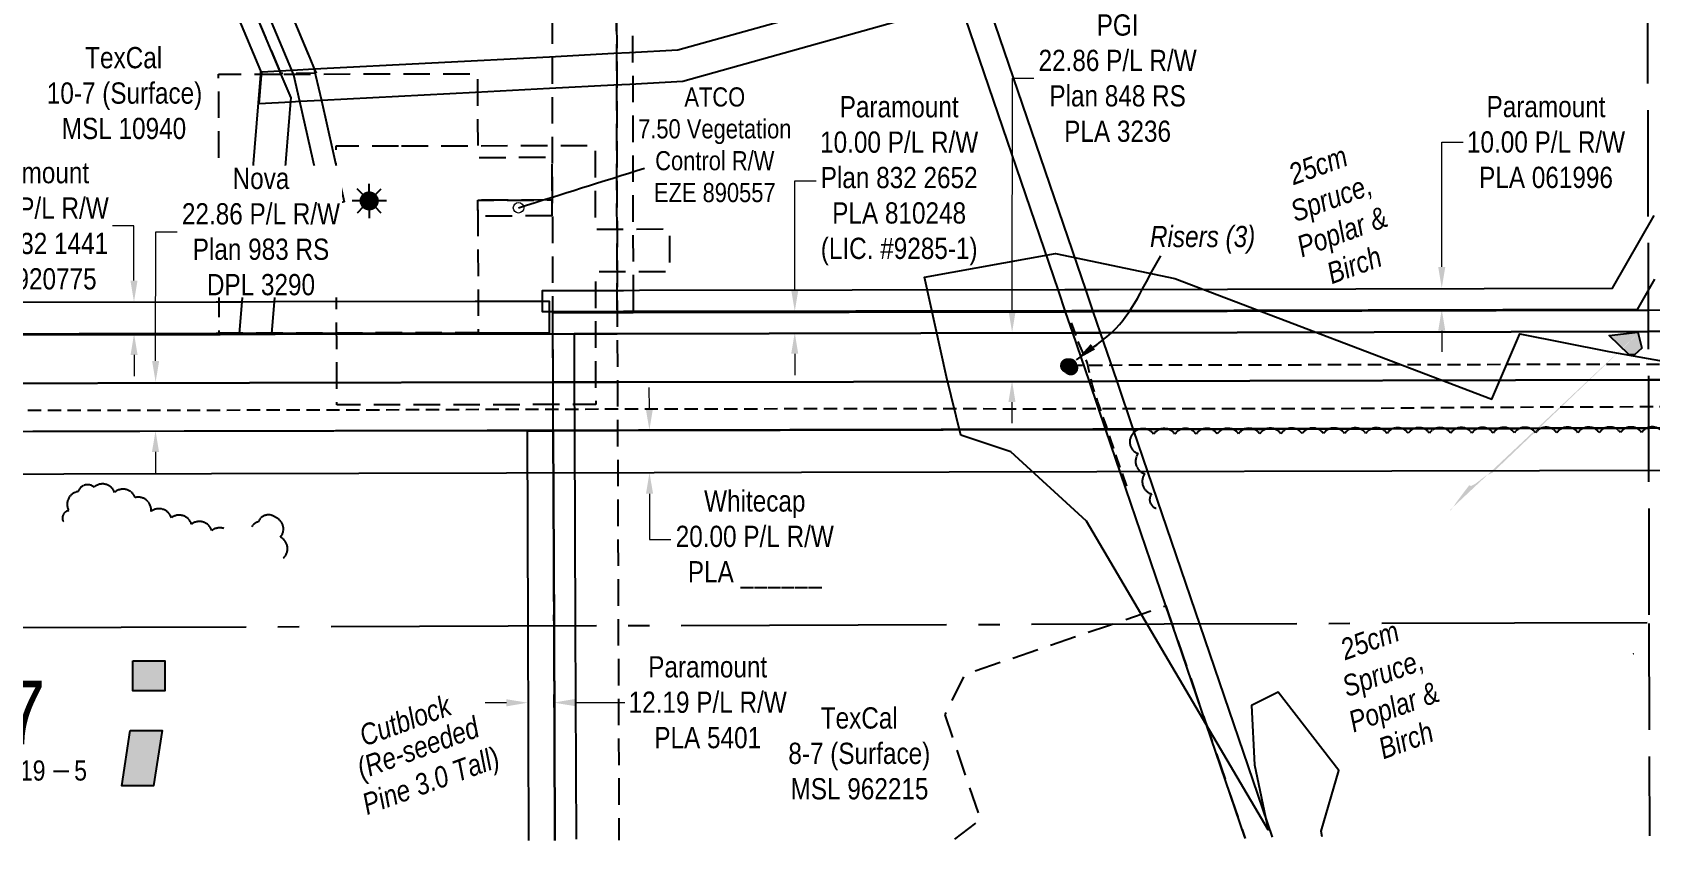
# Model space of a CAD drawing. Extents: x 507881 to 521259, y 6022177 to 6031356.
# Drawn here: x 510513 to 511276, y 6022219 to 6022600 of the extents above; entities that cross this region are included whole.
import ezdxf
from ezdxf.enums import TextEntityAlignment as Align

# ---------------------------------------------------------------- set-up
doc = ezdxf.new("R2010")
doc.units = 0
doc.header["$LTSCALE"] = 5
doc.header["$PDMODE"] = 3
doc.header["$PDSIZE"] = 30
for name, pattern in [('0', [1, 1, 0]), ('foc-ACCESSROAD', [3.75, 2.5, -1.25]), ('foc-FLOWLINE', [3.75, 2.5, -1.25]), ('foc-QUARTERLINE', [33, 25, -3, 2, -3]), ('foc-UNSURVEYED', [12.5, 10, -2.5]), ('UG_PIPE', [1.875, 1.25, -0.625])]:
    doc.linetypes.add(name, pattern=pattern)
doc.layers.get('Defpoints').update_dxf_attribs({"color": 9})
for name, color, linetype in [('10', 1, 'Continuous'), ('9', 3, 'Continuous'), ('AS-PIPE-UG', 44, 'UG_PIPE'), ('AS-SYMBOL', 7, 'Continuous'), ('AS-UNDERLAY-H', 141, 'Continuous'), ('C-RW', 13, 'Continuous'), ('F-EZE', 190, 'foc-FLOWLINE'), ('F-FLOWLINE', 190, 'foc-FLOWLINE'), ('F-RW', 190, 'Continuous'), ('F-WS', 190, 'foc-ACCESSROAD'), ('F-WS-S', 190, 'Continuous'), ('FieldVerifiedWetlands_202', 7, 'Continuous'), ('L-SECLBL', 7, 'Continuous'), ('L-SECQ', 8, 'foc-QUARTERLINE'), ('L-USEC', 7, 'foc-UNSURVEYED'), ('T-BUSH', 110, '0'), ('T-BUSH-T', 110, 'Continuous'), ('WETLAND', 143, 'Continuous')]:
    doc.layers.add(name, color=color, linetype=linetype)
for name, color, linetype, lineweight in [('AS-GENERAL', 48, 'Continuous', 18), ('C-RW-T', 13, 'Continuous', 9), ('F-EZE-T', 190, 'Continuous', 9), ('F-RW-T', 190, 'Continuous', 9), ('F-WS-T', 190, 'Continuous', 9), ('T-TEXT', 48, 'Continuous', 18)]:
    doc.layers.add(name, color=color, linetype=linetype, lineweight=lineweight)
doc.styles.add('80', font='ARIALN.TTF', dxfattribs={"height": 10})
doc.styles.add('80CG', font='ARIALN.TTF', dxfattribs={"height": 10})
doc.styles.add('80L', font='ARIALN.TTF', dxfattribs={"height": 10})
doc.styles.add('SIMPLEX', font='ARIALN.TTF')
doc.dimstyles.new('Compass 5 000', dxfattribs={"dimscale": 5, "dimtxt": 9, "dimasz": 2, "dimexe": 0.2, "dimexo": 0.0625, "dimgap": 0.5, "dimtad": 0, "dimtih": 1, "dimtoh": 1, "dimzin": 0, "dimdsep": 46, "dimtxsty": '80CG', "dimcen": 0.1, "dimse1": 1, "dimse2": 1, "dimclrd": 256, "dimclrt": 256, "dimaunit": 1, "dimadec": 4, "dimazin": 0, "dimtfac": 0.06, "dimtofl": 0, "dimtmove": 0, "dimatfit": 1, "dimfxl": 0.2, "dimtolj": 1, "dimtzin": 0, "dimlwd": -1, "dimarcsym": 0})

# ---------------------------------------------------------------- blocks, each defined once
blk = doc.blocks.new('L-SECLBL')
at = {"layer": '9', "color": 7}
for p, q in [((-5.08, -27.83), (-12.29, -27.83)), ((20.7, -27.83), (13.5, -27.83))]:
    blk.add_line(p, q, dxfattribs=at)
at = {"layer": '10', "color": 2, "style": 'SIMPLEX'}
blk.add_attdef('SEC', text='', height=30, dxfattribs=at).set_placement((0, 0), align=Align.MIDDLE)
at = {"layer": '10', "color": 5, "style": '80L'}
blk.add_attdef('TWP', text='', height=9.5, dxfattribs=at).set_placement((-14.43, -27.37), align=Align.MIDDLE_RIGHT)
blk.add_attdef('RGE', text='', height=9.5, dxfattribs=at).set_placement((3.62, -27.37), align=Align.MIDDLE_CENTER)
blk.add_attdef('MER', text='', height=9.5, dxfattribs=at).set_placement((23.17, -27.37), align=Align.MIDDLE_LEFT)
blk = doc.blocks.new('*D590')
at = {"layer": 'Defpoints', "color": 0, "transparency": 16777216}
for p in [(510746.69, 6022283.99), (510746.89, 6022230.06), (510759.08, 6022230.11)]:
    blk.add_point(p, dxfattribs=at)
at = {"layer": 'F-RW-T', "transparency": 16777216}
for p, q in [((510736.69, 6022283.95), (510726.69, 6022283.91)), ((510768.88, 6022284.07), (510792.4, 6022284.16))]:
    blk.add_line(p, q, dxfattribs=at)
for points in [[(510736.68, 6022285.62), (510736.69, 6022282.28), (510746.69, 6022283.99)], [(510768.88, 6022285.74), (510768.89, 6022282.41), (510758.88, 6022284.03)]]:
    blk.add_solid(points, dxfattribs=at)
at = {"layer": 'F-RW-T', "transparency": 16777216, "insert": (510831.49, 6022284.16), "char_height": 10, "attachment_point": 5, "style": '80CG'}
blk.add_mtext('\\A1;Paramount\\P12.19 P/L R/W\\PPLA 5401', dxfattribs=at)
blk = doc.blocks.new('*D603')
at = {"layer": 'Defpoints', "color": 0, "transparency": 16777216}
for p in [(510592.22, 6022670.79), (510584.84, 6022667.71), (510594.86, 6022643.68)]:
    blk.add_point(p, dxfattribs=at)
at = {"layer": 'F-RW-T', "transparency": 16777216}
for p, q in [((510611.47, 6022650.61), (510620.7, 6022654.46)), ((510585.63, 6022639.83), (510571.88, 6022634.1)), ((510571.88, 6022634.1), (510561.88, 6022634.1))]:
    blk.add_line(p, q, dxfattribs=at)
for points in [[(510610.83, 6022652.15), (510612.11, 6022649.07), (510602.24, 6022646.76)], [(510584.98, 6022641.37), (510586.27, 6022638.3), (510594.86, 6022643.68)]]:
    blk.add_solid(points, dxfattribs=at)
at = {"layer": 'F-RW-T', "transparency": 16777216, "insert": (510523.93, 6022634.1), "char_height": 10, "attachment_point": 5, "style": '80CG'}
blk.add_mtext('\\A1;TexCal\\P8.00 P/L R/W\\PPlan 912 3531\\PPLA 910422', dxfattribs=at)
blk = doc.blocks.new('*D609')
at = {"layer": 'Defpoints', "color": 0, "transparency": 16777216}
for p in [(510664.66, 6022434.76), (510571.37, 6022412.05), (510664.63, 6022411.91)]:
    blk.add_point(p, dxfattribs=at)
at = {"layer": 'F-RW-T', "transparency": 16777216}
for p, q in [((510571.41, 6022444.9), (510571.5, 6022505.75)), ((510571.5, 6022505.75), (510581.5, 6022505.75)), ((510571.35, 6022402.05), (510571.34, 6022392.05))]:
    blk.add_line(p, q, dxfattribs=at)
for points in [[(510569.75, 6022444.9), (510573.08, 6022444.89), (510571.4, 6022434.9)], [(510569.69, 6022402.05), (510573.02, 6022402.04), (510571.37, 6022412.05)]]:
    blk.add_solid(points, dxfattribs=at)
at = {"layer": 'F-RW-T', "transparency": 16777216, "insert": (510621.04, 6022505.75), "char_height": 10, "attachment_point": 5, "style": '80CG', "bg_fill": 3, "box_fill_scale": 1.1, "bg_fill_color": 256, "bg_fill_true_color": 13158600, "bg_fill_transparency": 0}
blk.add_mtext('\\A1;Nova \\P22.86 P/L R/W\\PPlan 983 RS\\PDPL 3290', dxfattribs=at)
blk = doc.blocks.new('*D610')
at = {"layer": 'Defpoints', "color": 0, "transparency": 16777216}
for p in [(510867.05, 6022458.54), (510867.02, 6022435.69), (510974.84, 6022435.53)]:
    blk.add_point(p, dxfattribs=at)
at = {"layer": 'F-RW-T', "transparency": 16777216}
for p, q in [((510974.89, 6022468.39), (510975.05, 6022577.97)), ((510975.05, 6022577.97), (510985.05, 6022577.97)), ((510974.83, 6022425.53), (510974.81, 6022415.53))]:
    blk.add_line(p, q, dxfattribs=at)
for points in [[(510973.22, 6022468.39), (510976.56, 6022468.39), (510974.88, 6022458.39)], [(510973.16, 6022425.53), (510976.5, 6022425.53), (510974.84, 6022435.53)]]:
    blk.add_solid(points, dxfattribs=at)
at = {"layer": 'F-RW-T', "transparency": 16777216, "insert": (511024.59, 6022577.97), "char_height": 10, "attachment_point": 5, "style": '80CG'}
blk.add_mtext('\\A1;PGI \\P22.86 P/L R/W\\PPlan 848 RS\\PPLA 3236', dxfattribs=at)
blk = doc.blocks.new('*D611')
at = {"layer": 'Defpoints', "color": 0, "transparency": 16777216}
for p in [(511151.78, 6022479.15), (511177.29, 6022479.13), (511151.78, 6022469.14)]:
    blk.add_point(p, dxfattribs=at)
at = {"layer": 'F-RW-T', "transparency": 16777216}
for p, q in [((511177.29, 6022489.13), (511177.32, 6022547.91)), ((511177.32, 6022547.91), (511187.32, 6022547.91)), ((511177.27, 6022459.13), (511177.27, 6022449.13))]:
    blk.add_line(p, q, dxfattribs=at)
for points in [[(511175.62, 6022489.13), (511178.96, 6022489.13), (511177.29, 6022479.13)], [(511175.61, 6022459.13), (511178.94, 6022459.13), (511177.28, 6022469.13)]]:
    blk.add_solid(points, dxfattribs=at)
at = {"layer": 'F-RW-T', "transparency": 16777216, "insert": (511226.41, 6022547.91), "char_height": 10, "attachment_point": 5, "style": '80CG'}
blk.add_mtext('\\A1;Paramount\\P10.00 P/L R/W\\PPLA 061996', dxfattribs=at)
blk = doc.blocks.new('*D627')
at = {"layer": 'Defpoints', "color": 0, "transparency": 16777216}
for p in [(510828.79, 6022468.31), (510872.51, 6022468.25), (510828.77, 6022458.31)]:
    blk.add_point(p, dxfattribs=at)
at = {"layer": 'F-RW-T', "transparency": 16777216}
for p, q in [((510872.52, 6022478.25), (510872.59, 6022529.73)), ((510872.59, 6022529.73), (510882.59, 6022529.73)), ((510872.48, 6022448.25), (510872.46, 6022438.25))]:
    blk.add_line(p, q, dxfattribs=at)
for points in [[(510870.85, 6022478.25), (510874.19, 6022478.25), (510872.51, 6022468.25)], [(510870.81, 6022448.25), (510874.14, 6022448.25), (510872.49, 6022458.25)]]:
    blk.add_solid(points, dxfattribs=at)
at = {"layer": 'F-RW-T', "transparency": 16777216, "insert": (510921.68, 6022529.73), "char_height": 10, "attachment_point": 5, "style": '80CG'}
blk.add_mtext('\\A1;Paramount \\P10.00 P/L R/W\\PPlan 832 2652\\PPLA 810248\\P(LIC. #9285-1)', dxfattribs=at)
blk = doc.blocks.new('*D629')
at = {"layer": 'Defpoints', "color": 0, "transparency": 16777216}
for p in [(510544.77, 6022472.66), (510561.22, 6022472.69), (510544.8, 6022457.67)]:
    blk.add_point(p, dxfattribs=at)
at = {"layer": 'F-RW-T', "transparency": 16777216}
for p, q in [((510561.16, 6022508.47), (510551.16, 6022508.47)), ((510561.21, 6022482.69), (510561.16, 6022508.47)), ((510561.27, 6022447.7), (510561.28, 6022437.7))]:
    blk.add_line(p, q, dxfattribs=at)
for points in [[(510562.87, 6022482.69), (510559.54, 6022482.68), (510561.22, 6022472.69)], [(510562.93, 6022447.7), (510559.6, 6022447.69), (510561.25, 6022457.7)]]:
    blk.add_solid(points, dxfattribs=at)
at = {"layer": 'F-RW-T', "transparency": 16777216, "insert": (510512.08, 6022508.47), "char_height": 10, "attachment_point": 5, "style": '80CG'}
blk.add_mtext('\\A1;Paramount\\P15.00 P/L R/W\\PPlan 932 1441\\PPLA 920775', dxfattribs=at)
blk = doc.blocks.new('riser')
h = blk.add_hatch(color=255)
h.dxf.hatch_style = 1
edge = h.paths.add_edge_path()
edge.add_arc((0, 0), 0.7, 0, 360)
blk.add_hatch(color=48).paths.add_polyline_path([(0.58, -0.15), (-0.58, -0.15, 0.774597)])
at = {"color": 48}
blk.add_line((-0.58, -0.15), (0.58, -0.15), dxfattribs=at)
blk.add_circle((0, 0), 0.6, dxfattribs=at)
blk = doc.blocks.new('GAS')
h = blk.add_hatch(color=255)
h.dxf.hatch_style = 1
edge = h.paths.add_edge_path()
edge.add_arc((0, 0), 0.9, 0, 360)
for p, q in [((0, 0.81), (0, 1.62)), ((-0.81, 0), (-1.62, 0)), ((-0.57, 0.57), (-1.14, 1.14)), ((0.57, 0.57), (1.14, 1.14)), ((1.62, 0), (0.81, 0)), ((-0.57, -0.57), (-1.14, -1.14)), ((0, -0.81), (0, -1.62)), ((1.14, -1.14), (0.57, -0.57))]:
    blk.add_line(p, q)
blk.add_circle((0, 0), 0.8)
blk = doc.blocks.new('*D1396')
at = {"layer": 'C-RW-T', "transparency": 16777216}
for p, q in [((510804, 6022422.33), (510803.98, 6022432.33)), ((510804.08, 6022382.34), (510804.12, 6022360.86)), ((510804.12, 6022360.86), (510814.12, 6022360.86))]:
    blk.add_line(p, q, dxfattribs=at)
for points in [[(510805.66, 6022422.34), (510802.33, 6022422.33), (510804.02, 6022412.33)], [(510805.75, 6022382.35), (510802.41, 6022382.34), (510804.06, 6022392.34)]]:
    blk.add_solid(points, dxfattribs=at)
at = {"layer": 'Defpoints', "color": 0, "transparency": 16777216}
for p in [(510876.29, 6022412.48), (510804.06, 6022392.34), (510876.33, 6022392.49)]:
    blk.add_point(p, dxfattribs=at)
at = {"layer": 'C-RW-T', "transparency": 16777216, "insert": (510853.66, 6022360.86), "char_height": 10, "attachment_point": 5, "style": '80CG'}
blk.add_mtext('\\A1;Whitecap\\P20.00 P/L R/W\\PPLA ______', dxfattribs=at)

msp = doc.modelspace()

# ---------------------------------------------------------------- hatches: boundary and pattern name
at = {"layer": 'AS-UNDERLAY-H'}
h = msp.add_hatch(color=256, dxfattribs=at)
h.dxf.hatch_style = 1
h.paths.add_polyline_path([(511265.431, 6022447.959), (511256.097, 6022456.856), (511269.664, 6022458.376), (511271.509, 6022450.889), (511268.165, 6022447.785)], flags=17)
edge = h.paths.add_edge_path()
edge.add_line((511180.86, 6022374.408), (511181.602, 6022374.662))
edge.add_line((511181.602, 6022374.662), (511184.755, 6022379.148))
edge.add_line((511184.755, 6022379.148), (511190.208, 6022386.349))
edge.add_line((511190.208, 6022386.349), (511191.13, 6022386.035))
edge.add_line((511191.13, 6022386.035), (511193.08, 6022387.033))
edge.add_line((511193.08, 6022387.033), (511198.139, 6022390.916))
edge.add_line((511198.139, 6022390.916), (511201.237, 6022392.298))
edge.add_line((511201.237, 6022392.298), (511273.016, 6022460.876))
h = msp.add_hatch(color=256, dxfattribs=at)
h.dxf.hatch_style = 1
h.paths.add_polyline_path([(510560.629, 6022303.735), (510575.675, 6022303.735), (510575.675, 6022289.638), (510560.629, 6022289.638)])
h = msp.add_hatch(color=256, dxfattribs=at)
h.dxf.hatch_style = 1
h.paths.add_polyline_path([(510559.445, 6022270.836), (510574.491, 6022270.836), (510570.464, 6022244.861), (510555.417, 6022244.861)])

# ---------------------------------------------------------------- linework, layer by layer
at = {"layer": 'AS-PIPE-UG', "flags": 128}
for points in [[(511028.856, 6022385.934), (511026.075, 6022393.998), (511023.109, 6022402.884), (511021.25, 6022408.217), (511019.22, 6022414.642), (511015.153, 6022426.011), (511012.623, 6022433.792), (511010.396, 6022443.714), (511006.347, 6022453.286), (511001.8, 6022465.545)], [(511004.378, 6022442.801), (510998.668, 6022442.6)], [(511861.175, 6022444.267), (511004.367, 6022442.794)], [(512195.519, 6022425.119), (512108.81, 6022424.866), (512008.502, 6022424.342), (511958.573, 6022424.85), (511858.65, 6022424.562), (511856.978, 6022424.21), (511799.508, 6022424.311), (511758.696, 6022424.549), (511655.786, 6022423.996), (511610.516, 6022423.522), (511537.417, 6022423.379), (511473.445, 6022423.525), (511411.474, 6022423.508), (511336.759, 6022423.34), (511248.778, 6022423.174), (511191.841, 6022422.95), (511114.082, 6022422.276), (511039.658, 6022422.322), (510989.53, 6022422.255), (510901.805, 6022422.298), (510844.011, 6022422.251), (510787.561, 6022422.157), (510787.561, 6022422.135), (510731.216, 6022421.98), (510676.908, 6022421.781), (510623.238, 6022421.653), (510564.372, 6022421.604), (510515.99, 6022421.619), (510473.299, 6022421.399), (510428.312, 6022421.425), (510378.335, 6022421.234), (510347.682, 6022421.364), (510294.54, 6022420.999), (510249.803, 6022421.075), (510196.692, 6022420.967), (509550.337, 6022419.261)]]:
    msp.add_lwpolyline(points, dxfattribs=at)
at = {"layer": 'AS-UNDERLAY-H', "flags": 128}
msp.add_lwpolyline([(511265.431, 6022447.959), (511256.097, 6022456.856), (511269.664, 6022458.376), (511271.509, 6022450.889), (511268.165, 6022447.785)], close=True, dxfattribs=at)
at = {"layer": 'AS-UNDERLAY-H'}
for points in [[(510560.629, 6022303.735), (510575.675, 6022303.735), (510575.675, 6022289.638), (510560.629, 6022289.638)], [(510559.445, 6022270.836), (510574.491, 6022270.836), (510570.464, 6022244.861), (510555.417, 6022244.861)]]:
    msp.add_lwpolyline(points, close=True, dxfattribs=at)
at = {"layer": 'C-RW', "flags": 128}
for points in [[(511868.956, 6022414.677), (510299.436, 6022411.194), (510299.79, 6022296.401), (510149.872, 6022296.064), (510149.602, 6022383.546), (510030.214, 6022383.277), (510018.253, 6022371.303), (509903.343, 6022370.538), (509883.312, 6022390.48), (509550.399, 6022389.73)], [(509550.441, 6022369.741), (509875.077, 6022370.472), (509895.145, 6022350.494), (510026.557, 6022351.333), (510038.518, 6022363.306), (510129.674, 6022363.512), (510129.944, 6022276.03), (510319.841, 6022276.457), (510319.487, 6022391.25), (511849.003, 6022394.705)]]:
    msp.add_lwpolyline(points, dxfattribs=at)
at = {"layer": 'F-EZE', "flags": 128}
for points in [[(510796.332, 6022477.736), (510796.351, 6022467.734), (510788.849, 6022467.721), (510788.831, 6022477.723), (510788.645, 6022574.706), (510788.616, 6022589.718), (510788.193, 6022811.214), (510788.179, 6022818.714), (510880.138, 6022819.78), (510882.686, 6022812.309), (510795.695, 6022811.3), (510796.117, 6022590.11), (510796.146, 6022575.099), (510796.332, 6022477.736)], [(510758.11, 6022513.174), (510723.212, 6022513.062), (510723.194, 6022520.564), (510758.098, 6022520.674), (510758.11, 6022513.174)]]:
    msp.add_lwpolyline(points, close=True, dxfattribs=at)
at = {"layer": 'F-FLOWLINE', "flags": 128}
msp.add_lwpolyline([(510376.623, 6023222.535), (510405.621, 6023153.703), (510418.309, 6023123.585), (510454.79, 6023036.992), (510455.076, 6023036.313), (510463.731, 6023015.769), (510464.018, 6023015.09), (510469.439, 6023002.218), (510527.811, 6022863.631), (510530.276, 6022857.771), (510534.074, 6022848.744), (510536.572, 6022842.803), (510546.722, 6022818.672), (510549.873, 6022811.182), (510643.632, 6022588.286), (510645.763, 6022583.22), (510646.992, 6022580.299), (510646.423, 6022580.298), (510636.162, 6022580.25), (510630.466, 6022580.27), (510629.581, 6022582.375), (510533.363, 6022811.121), (510530.212, 6022818.613), (510520.059, 6022842.748), (510517.538, 6022848.742), (510513.762, 6022857.717), (510469.529, 6022962.732), (510449.97, 6023009.171), (510441.028, 6023030.395), (510401.791, 6023123.531), (510389.102, 6023153.65), (510359.843, 6023222.482), (510292.839, 6023385.467), (510289.056, 6023394.443), (510280.894, 6023413.818), (510275.856, 6023425.778), (510273.7, 6023430.895), (510270.561, 6023438.373), (510266.246, 6023448.588), (510056.754, 6023945.851), (510045, 6023973.751), (510035.55, 6023996.181), (510008.411, 6024060.601), (510007.629, 6024062.457), (510009.017, 6024061.403), (510012.832, 6024058.506), (510031.954, 6024043.981), (510042.23, 6024019.59), (510051.681, 6023997.158), (510073.272, 6023945.903), (510106.006, 6023868.198), (510149.178, 6023765.719), (510277.446, 6023461.266), (510279.435, 6023456.544), (510280.294, 6023454.507), (510281.752, 6023451.046), (510282.579, 6023449.082), (510284.6, 6023444.286), (510285.003, 6023443.331), (510289.995, 6023431.479), (510294.942, 6023419.737), (510298.139, 6023412.148), (510302.006, 6023402.969)], close=True, dxfattribs=at)
at = {"layer": 'F-RW'}
for points in [[(511084.503, 6022220.697), (511050.45, 6022320.517), (511047.337, 6022329.645), (511019.094, 6022412.439), (511011.308, 6022435.264), (511003.518, 6022458.098), (511000.11, 6022468.085), (510996.701, 6022478.081), (510950.798, 6022612.644), (510945.95, 6022626.855), (510882.686, 6022812.309), (510880.138, 6022819.78), (510879.116, 6022822.771), (510872.203, 6022843.039), (510869.678, 6022850.443), (510867.098, 6022858.006), (510843.445, 6022927.339), (510775.886, 6023123.834), (510765.528, 6023153.961)], [(510778.395, 6023154.001), (510788.752, 6023123.875), (510854.943, 6022931.379), (510879.953, 6022858.066), (510882.507, 6022850.577), (510885.059, 6022843.098), (510891.941, 6022822.92), (510892.962, 6022819.927), (510895.511, 6022812.456), (510957.704, 6022630.142), (510962.552, 6022615.931), (511009.569, 6022478.106), (511012.979, 6022468.109), (511016.385, 6022458.124), (511024.171, 6022435.297), (511031.958, 6022412.473), (511063.312, 6022320.558), (511097.364, 6022220.738)], [(510469.487, 6022962.212), (510513.719, 6022857.196), (510517.495, 6022848.221), (510520.016, 6022842.228), (510530.17, 6022818.092), (510533.32, 6022810.601), (510629.538, 6022581.855), (510630.424, 6022579.75), (510635.056, 6022568.738), (510634.924, 6022567.123), (510627.209, 6022472.786), (510625.982, 6022457.794), (510610.938, 6022457.768), (510612.163, 6022472.761), (510619.816, 6022566.335), (510620.911, 6022579.733), (510621.049, 6022581.412), (510551.538, 6022746.665), (510518.66, 6022792.473), (510514.069, 6022810.534), (510512.163, 6022818.03)], [(510949.404, 6022612.639), (510819.819, 6022576.402), (510794.752, 6022575.094), (510787.25, 6022574.702), (510756.971, 6022573.122), (510722.021, 6022571.298), (510649.475, 6022567.512), (510639.34, 6022566.984), (510635.332, 6022566.775), (510635.332, 6022566.775), (510620.224, 6022565.987), (510621.319, 6022579.384), (510621.457, 6022581.064), (510629.947, 6022581.506), (510635.511, 6022581.796), (510646.129, 6022582.351), (510756.949, 6022588.134), (510787.222, 6022589.713), (510794.723, 6022590.106), (510817.379, 6022591.288), (510944.556, 6022626.851)], [(511277.48, 6022483.437), (511269.273, 6022469.182), (511015.949, 6022468.513), (511003.081, 6022468.49), (510799.321, 6022468.139), (510791.819, 6022468.126), (510761.508, 6022468.074), (510753.673, 6022468.061), (510753.66, 6022473.057), (510753.648, 6022478.063), (510761.481, 6022478.076), (510791.801, 6022478.128), (510799.302, 6022478.141), (510999.671, 6022478.485), (511003.063, 6022478.491), (511012.54, 6022478.511), (511015.926, 6022478.517), (511257.721, 6022479.153), (511277.406, 6022513.344)], [(510759.47, 6022219.668), (510759.094, 6022319.594), (510758.748, 6022411.99), (510758.662, 6022434.823), (510758.576, 6022457.675), (510758.538, 6022467.669), (510788.849, 6022467.721), (510796.351, 6022467.734), (511000.11, 6022468.085), (511012.979, 6022468.109), (511266.303, 6022468.777), (511274.545, 6022468.799), (511304.704, 6022468.879), (511660.317, 6022469.807), (512096.774, 6022470.967), (512196.721, 6022471.231)], [(510472.442, 6022457.184), (510601.748, 6022457.405), (510612.74, 6022457.424), (510627.785, 6022457.45), (510723.695, 6022457.615), (510758.576, 6022457.675), (510768.616, 6022457.692), (510788.868, 6022457.726), (511003.518, 6022458.098), (511016.385, 6022458.124), (511274.57, 6022458.805), (511304.728, 6022458.885)], [(512196.747, 6022461.237), (512096.801, 6022460.974), (511304.729, 6022458.885), (511274.57, 6022458.805), (511016.385, 6022458.124), (511003.518, 6022458.098), (510788.868, 6022457.726), (510768.616, 6022457.692), (510768.656, 6022434.84), (510768.695, 6022412.001), (510769.055, 6022319.625), (510769.445, 6022219.7)], [(512196.807, 6022438.39), (512096.861, 6022438.127), (511304.784, 6022436.038), (511274.626, 6022435.958), (511024.171, 6022435.297), (511011.308, 6022435.264), (510788.947, 6022434.878), (510768.656, 6022434.841), (510758.662, 6022434.824), (510472.494, 6022434.338), (510236.005, 6022433.931), (510221.006, 6022433.906), (509962.954, 6022433.426), (509932.468, 6022433.371), (509680.413, 6022432.917), (509650.255, 6022432.862), (509550.308, 6022432.708)], [(509550.308, 6022432.708), (509650.255, 6022432.862), (509680.413, 6022432.917), (509932.468, 6022433.371), (509962.954, 6022433.426), (510221.006, 6022433.906), (510236.005, 6022433.931), (510472.494, 6022434.338), (510758.662, 6022434.824), (510768.656, 6022434.841), (510788.947, 6022434.878), (511011.308, 6022435.264), (511024.171, 6022435.297), (511274.626, 6022435.958), (511304.784, 6022436.038), (512096.861, 6022438.127), (512196.807, 6022438.39)], [(511304.841, 6022413.193), (511274.682, 6022413.113), (511031.958, 6022412.473), (511019.094, 6022412.439), (510789.027, 6022412.035), (510768.695, 6022412.001), (510758.748, 6022411.99), (510746.552, 6022411.969), (510472.546, 6022411.495), (510302.439, 6022411.2), (510236.65, 6022411.087), (510221.651, 6022411.062), (509963.024, 6022410.611), (509932.538, 6022410.559), (509925.037, 6022410.545), (509891.546, 6022410.487), (509680.462, 6022410.133), (509650.303, 6022410.011), (509550.357, 6022409.855)], [(510747.277, 6022219.073), (510746.899, 6022319.555), (510746.552, 6022411.968), (510758.748, 6022411.99), (510759.094, 6022319.594), (510759.472, 6022219.111)]]:
    msp.add_lwpolyline(points, dxfattribs=at)
for points in [[(510660.223, 6022519.856), (510650.466, 6022517.655), (510639.34, 6022566.984), (510636.528, 6022579.381), (510635.511, 6022581.796), (510539.405, 6022810.274), (510536.254, 6022817.766), (510526.102, 6022841.899), (510523.581, 6022847.893), (510519.806, 6022856.867), (510530.642, 6022856.902), (510534.439, 6022847.875), (510536.938, 6022841.934), (510547.088, 6022817.803), (510550.238, 6022810.313), (510643.998, 6022587.417), (510646.129, 6022582.351), (510646.788, 6022579.429), (510649.475, 6022567.512), (510660.223, 6022519.856)], [(510756.781, 6022468.026), (510756.818, 6022458.031), (510721.937, 6022457.971), (510626.027, 6022457.806), (510610.982, 6022457.781), (510599.99, 6022457.762), (510470.684, 6022457.541), (510318.021, 6022457.279), (510317.327, 6022457.405), (510253.531, 6022504.391), (510262.374, 6022516.494), (510317.283, 6022476.381), (510322.901, 6022472.277), (510470.65, 6022472.531), (510599.952, 6022472.753), (510612.208, 6022472.773), (510627.254, 6022472.798), (510721.901, 6022472.962), (510748.932, 6022473.008), (510756.761, 6022473.021), (510756.781, 6022468.026)]]:
    msp.add_lwpolyline(points, close=True, dxfattribs=at)
at = {"layer": 'F-WS', "flags": 128}
for points in [[(510759.472, 6022219.111), (510759.094, 6022319.594), (510758.748, 6022411.99), (510758.662, 6022434.823), (510758.576, 6022457.675), (510758.538, 6022467.669), (510758.519, 6022472.665), (510758.511, 6022477.671), (510758.458, 6022512.656), (510758.446, 6022520.157), (510758.415, 6022540.282), (510758.365, 6022573.127), (510758.343, 6022588.139), (510758.003, 6022811.099), (510757.992, 6022818.599), (510788.179, 6022818.714), (510788.193, 6022811.214), (510788.616, 6022589.718), (510788.645, 6022574.706), (510788.831, 6022477.723), (510788.849, 6022467.721), (510788.868, 6022457.726), (510788.947, 6022434.877), (510789.027, 6022412.036), (510789.349, 6022319.689), (510789.698, 6022219.207)], [(510947.854, 6022219.707), (510960.146, 6022228.971), (510943.316, 6022278.307), (510952.671, 6022297.351), (511020.313, 6022320.421), (511047.337, 6022329.645), (511084.693, 6022220.14)]]:
    msp.add_lwpolyline(points, dxfattribs=at)
for points in [[(510631.878, 6022579.924), (510637.574, 6022579.903), (510647.834, 6022579.952), (510648.404, 6022579.952), (510723.047, 6022580.08), (510723.067, 6022571.821), (510723.144, 6022540.688), (510758.067, 6022540.799), (510758.098, 6022520.674), (510723.194, 6022520.564), (510723.212, 6022513.062), (510723.31, 6022473.123), (510723.347, 6022458.133), (510627.437, 6022457.968), (510612.392, 6022457.942), (510601.399, 6022457.923), (510601.362, 6022472.914), (510601.1, 6022579.871), (510622.365, 6022579.907), (510631.878, 6022579.924)], [(510687.248, 6022546.153), (510692.943, 6022546.133), (510703.204, 6022546.181), (510703.773, 6022546.182), (510778.417, 6022546.31), (510778.437, 6022538.05), (510778.514, 6022506.918), (510813.436, 6022507.029), (510813.468, 6022486.904), (510778.564, 6022486.794), (510778.582, 6022479.292), (510778.68, 6022439.353), (510778.717, 6022424.363), (510682.806, 6022424.198), (510667.761, 6022424.172), (510656.769, 6022424.153), (510656.732, 6022439.144), (510656.47, 6022546.101), (510677.735, 6022546.136), (510687.248, 6022546.153)]]:
    msp.add_lwpolyline(points, close=True, dxfattribs=at)
at = {"layer": 'FieldVerifiedWetlands_202', "color": 6}
msp.add_lwpolyline([(511267.423, 6022307.001), (511267.459, 6022307.012), (511267.457, 6022307.005), (511267.423, 6022307.001)], close=True, dxfattribs=at)
at = {"layer": 'L-SECQ'}
msp.add_line((511274.028, 6022321.674), (510472.758, 6022319.139), dxfattribs=at)
at = {"layer": 'L-USEC'}
for p, q in [((511272.93, 6023125.425), (511274.908, 6022321.242)), ((511274.908, 6022321.242), (511275.154, 6022221.301))]:
    msp.add_line(p, q, dxfattribs=at)
at = {"layer": 'T-BUSH', "flags": 128}
for points in [[(511551.609, 6022387.134, 0.5205671), (511549.26, 6022396.849, 0.5205671), (511546.912, 6022406.564, 0.5205671), (511541.299, 6022412.116, 0.5205671), (511531.304, 6022412.082, 0.5205671), (511521.31, 6022412.048, 0.5205671), (511511.315, 6022412.014, 0.5205671), (511501.321, 6022411.98, 0.5205671), (511491.326, 6022411.946, 0.5205671), (511481.331, 6022411.912, 0.5205671), (511471.337, 6022411.878, 0.5205671), (511461.342, 6022411.844, 0.5205671), (511451.348, 6022411.81, 0.5205671), (511441.353, 6022411.776, 0.5205671), (511431.359, 6022411.742, 0.5205671), (511421.364, 6022411.708, 0.5205671), (511411.37, 6022411.674, 0.5205671), (511401.375, 6022411.64, 0.5205671), (511391.381, 6022411.607, 0.5205671), (511381.386, 6022411.573, 0.5205671), (511371.392, 6022411.539, 0.5205671), (511361.397, 6022411.505, 0.5205671), (511351.403, 6022411.471, 0.5205671), (511341.408, 6022411.437, 0.5205671), (511331.413, 6022411.403, 0.5205671), (511321.419, 6022411.369, 0.5205671), (511311.424, 6022411.335, 0.5205671), (511301.43, 6022411.301, 0.5205671), (511291.435, 6022411.267, 0.5205671), (511281.441, 6022411.233, 0.5205671), (511271.446, 6022411.199, 0.5205671), (511261.452, 6022411.165, 0.5205671), (511251.457, 6022411.131, 0.5205671), (511241.463, 6022411.097, 0.5205671), (511231.468, 6022411.063, 0.5205671), (511221.474, 6022411.03, 0.5205671), (511211.479, 6022410.996, 0.5205671), (511201.485, 6022410.962, 0.5205671), (511191.49, 6022410.928, 0.5205671), (511181.495, 6022410.894, 0.5205671), (511171.501, 6022410.86, 0.5205671), (511161.506, 6022410.826, 0.5205671), (511151.512, 6022410.792, 0.5205671), (511141.517, 6022410.758, 0.5205671), (511131.523, 6022410.724, 0.5205671), (511121.528, 6022410.69, 0.5205671), (511111.534, 6022410.656, 0.5205671), (511101.539, 6022410.622, 0.5205671), (511091.545, 6022410.588, 0.5205671), (511081.55, 6022410.554, 0.5205671), (511071.556, 6022410.52, 0.5205671), (511061.561, 6022410.486, 0.5205671), (511051.567, 6022410.452, 0.5205671), (511041.572, 6022410.419, 0.5205671), (511031.577, 6022410.385, 0.5205671), (511034.22, 6022401.272, 0.5205671), (511037.378, 6022391.789, 0.5205671), (511040.535, 6022382.306, 0.5205671), (511042.797, 6022375.514, 0.5205671)], [(510603.519, 6022365.995, 0.2486361), (510597.885, 6022365.042, 0.5205671), (510588.351, 6022368.043, 0.5205671), (510578.818, 6022371.044, 0.5205671), (510569.284, 6022374.046, 0.5205671), (510561.774, 6022380.554, 0.5205671), (510552.092, 6022383.033, 0.5205671), (510542.409, 6022385.511, 0.5205671), (510534.849, 6022383.394, 0.5205671), (510530.455, 6022374.417, 0.5205671), (510527.934, 6022369.266)], [(510631.691, 6022352.07, 0.520567), (510630.162, 6022361.947, 0.5205671), (510628.014, 6022371.126, 0.5205671), (510619.704, 6022369.094, 0.1648188), (510616.54, 6022366.787, 0.1648188)]]:
    msp.add_lwpolyline(points, format="xyb", dxfattribs=at)
at = {"layer": 'WETLAND'}
msp.add_lwpolyline([(511120.972, 6022220.813), (511120.544, 6022223.578), (511128.843, 6022252.126), (511100.161, 6022288.934), (511087.623, 6022282.641), (511089.085, 6022254.813), (511095.436, 6022224.213), (511010.004, 6022369.428), (510974.36, 6022402.044), (510950.805, 6022409.989), (510943.94, 6022437.456), (510933.541, 6022484.396), (510995.318, 6022495.502), (511051.571, 6022483.635), (511200.945, 6022426.945), (511214.12, 6022457.591), (511255.982, 6022449.344), (511332.726, 6022435.618)], dxfattribs=at)

# ---------------------------------------------------------------- block references
at = {"layer": 'AS-SYMBOL', "color": 6, "xscale": 4.997294999999965, "yscale": 4.997294999999965, "zscale": 4.997294999999965}
for p in [(511000.968, 6022442.649), (511002.085, 6022442.622), (511002.528, 6022441.563)]:
    msp.add_blockref('riser', p, dxfattribs=at)
at = {"layer": 'AS-SYMBOL', "xscale": 4.999999999999933, "yscale": 4.999999999999933, "zscale": 4.999999999999933}
for p in [(511000.979, 6022442.655), (511002.096, 6022442.628), (511002.539, 6022441.57)]:
    msp.add_blockref('riser', p, dxfattribs=at)
at = {"layer": 'L-SECLBL', "xscale": 0.9994589999999945, "yscale": 0.9994589999999945, "zscale": 0.9994589999999945}
msp.add_blockref('L-SECLBL', (510509.875, 6022279.436), dxfattribs=at).add_auto_attribs({'SEC': '7', 'TWP': '62', 'RGE': '19', 'MER': '5'})

# ---------------------------------------------------------------- texts
at = {"layer": 'AS-GENERAL', "insert": (511039.826, 6022508.466), "char_height": 9.99459, "attachment_point": 1, "style": '80L'}
msp.add_mtext_dynamic_manual_height_columns('{\\fArial Narrow|b0|i1|c0|p34;Risers (3)}', width=49.02382, gutter_width=49.946, heights=[0], dxfattribs=at)
at = {"layer": 'F-EZE-T', "insert": (510834.82, 6022546.605), "char_height": 9, "width": 88.31797, "attachment_point": 5, "style": '80CG'}
msp.add_mtext('\\A1;ATCO\\P7.50 Vegetation \\PControl R/W\\PEZE 890557', dxfattribs=at)
at = {"layer": 'F-WS-T', "insert": (510856.15, 6022281.825), "char_height": 10, "attachment_point": 1, "style": '80L'}
msp.add_mtext_dynamic_manual_height_columns('\\pi28.596;TexCal\\P\\pi13.33;8-7 (Surface)\\P\\pi14.36;MSL 962215', width=92.35592, gutter_width=49.946, heights=[0], dxfattribs=at)
at = {"layer": 'T-BUSH-T', "attachment_point": 1, "rotation": 20, "style": '80L'}
for s, width, insert, char_height in [('\\pi19.101;{\\fArial Narrow|b0|i1|c0|p34;25cm \\P\\pi13.923;Spruce, \\P\\pi11.077;Poplar & \\P\\pi20.018;Birch}', 65.33658, (511086.175, 6022530.484), 9.99463), ('\\pi19.101;{\\fArial Narrow|b0|i1|c0|p34;25cm \\P\\pi13.923;Spruce, \\P\\pi11.077;Poplar & \\P\\pi20.018;Birch}', 65.33658, (511110.527, 6022306.8), 9.99463), ('\\pi6.3297;{\\fArial Narrow|b0|i1|c0|p34;(Re-seeded \\P\\pi2.9107;Pine 3.0 Tall)}', 72.06786, (510659.181, 6022255.12), 9.99459)]:
    msp.add_mtext_dynamic_manual_height_columns(s, width=width, gutter_width=49.946, heights=[0], dxfattribs=dict(at, insert=insert, char_height=char_height))
at = {"layer": 'T-TEXT', "insert": (510666.329, 6022272.714), "char_height": 9.99459, "attachment_point": 1, "rotation": 20, "style": '80L'}
msp.add_mtext_dynamic_manual_height_columns('{\\fArial Narrow|b0|i1|c0|p34;Cutblock}', width=26.35008, gutter_width=49.946, heights=[0], dxfattribs=at)

# ---------------------------------------------------------------- dimensions: what is measured, and where the dimension line sits
at = {"layer": 'C-RW-T', "color": 2}
dim = msp.add_linear_dim(base=(510804.06, 6022392.343), p1=(510876.288, 6022412.482), p2=(510876.329, 6022392.493), angle=270.118863, text='Whitecap\\P20.00 P/L R/W\\PPLA ______', dimstyle='Compass 5 000', dxfattribs=at)
dim.commit()
dim.dimension.update_dxf_attribs({"geometry": '*D1396', "text_midpoint": (510853.664, 6022360.859), "dimtype": 161})
at = {"layer": 'F-RW-T'}
for base, p1, p2, angle, text, picture, middle in [((510594.856, 6022643.682), (510592.223, 6022670.79), (510584.838, 6022667.711), 202.6321, 'TexCal\\P8.00 P/L R/W\\PPlan 912 3531\\PPLA 910422', '*D603', (510523.932, 6022634.102)), ((510974.843, 6022435.531), (510867.055, 6022458.543), (510867.022, 6022435.687), 269.917531, 'PGI \\P22.86 P/L R/W\\PPlan 848 RS\\PPLA 3236', '*D610', (511024.588, 6022577.971)), ((510872.505, 6022468.249), (510828.772, 6022458.313), (510828.786, 6022468.312), 89.916564, 'Paramount \\P10.00 P/L R/W\\PPlan 832 2652\\PPLA 810248\\P(LIC. #9285-1)', '*D627', (510921.681, 6022529.732)), ((511177.285, 6022479.133), (511151.778, 6022469.139), (511151.783, 6022479.146), 89.969761, 'Paramount\\P10.00 P/L R/W\\PPLA 061996', '*D611', (511226.407, 6022547.914)), ((510561.224, 6022472.686), (510544.8, 6022457.668), (510544.774, 6022472.658), 90.098388, 'Paramount\\P15.00 P/L R/W\\PPlan 932 1441\\PPLA 920775', '*D629', (510512.077, 6022508.474)), ((510746.687, 6022283.989), (510759.084, 6022230.111), (510746.89, 6022230.065), 180.215331, 'Paramount\\P12.19 P/L R/W\\PPLA 5401', '*D590', (510831.487, 6022284.16))]:
    dim = msp.add_linear_dim(base=base, p1=p1, p2=p2, angle=angle, text=text, dimstyle='Compass 5 000', dxfattribs=at)
    dim.commit()
    dim.dimension.update_dxf_attribs({"geometry": picture, "text_midpoint": middle, "dimtype": 161})

# ---------------------------------------------------------------- leaders
at = {"layer": 'AS-GENERAL', "path_type": 1}
msp.add_leader([(511005.15, 6022445.341), (511023.772, 6022460.214), (511044.956, 6022494.333)], dimstyle='Compass 5 000', override={"dimgap": 0.5, "dimtad": 0}, dxfattribs=at)
at = {"layer": 'F-EZE-T', "path_type": 1}
msp.add_leader([(510742.386, 6022517.004), (510801.775, 6022535.658)], dimstyle='Compass 5 000', override={"dimasz": 1, "dimgap": 0.5, "dimtad": 0, "dimldrblk": 'DotBlank'}, dxfattribs=at)

# ---------------------------------------------------------------- next in the draw order: dimensions: what is measured, and where the dimension line sits
at = {"layer": 'F-RW-T'}
dim = msp.add_linear_dim(base=(510571.367, 6022412.047), p1=(510664.663, 6022434.764), p2=(510664.63, 6022411.913), angle=269.917928, text='Nova \\P22.86 P/L R/W\\PPlan 983 RS\\PDPL 3290', dimstyle='Compass 5 000', override={"dimtfill": 1}, dxfattribs=at)
dim.commit()
dim.dimension.update_dxf_attribs({"geometry": '*D609', "text_midpoint": (510621.041, 6022505.754), "dimtype": 161})

# ---------------------------------------------------------------- next in the draw order: block references
at = {"layer": 'F-WS-S', "xscale": 4.997294999999959, "yscale": 4.997294999999959, "zscale": 4.997294999999959}
msp.add_blockref('GAS', (510672.022, 6022520.227), dxfattribs=at)

# ---------------------------------------------------------------- next in the draw order: texts
at = {"layer": 'F-WS-T', "insert": (510511.152, 6022592.678), "char_height": 10, "attachment_point": 1, "style": '80'}
msp.add_mtext_dynamic_manual_height_columns('\\pi27.067;TexCal\\P\\pi9.0008;10-7 (Surface)\\P\\pi16.061;MSL 10940', width=89.29755, gutter_width=44.951, heights=[0], dxfattribs=at)

doc.saveas('drawing.dxf')
